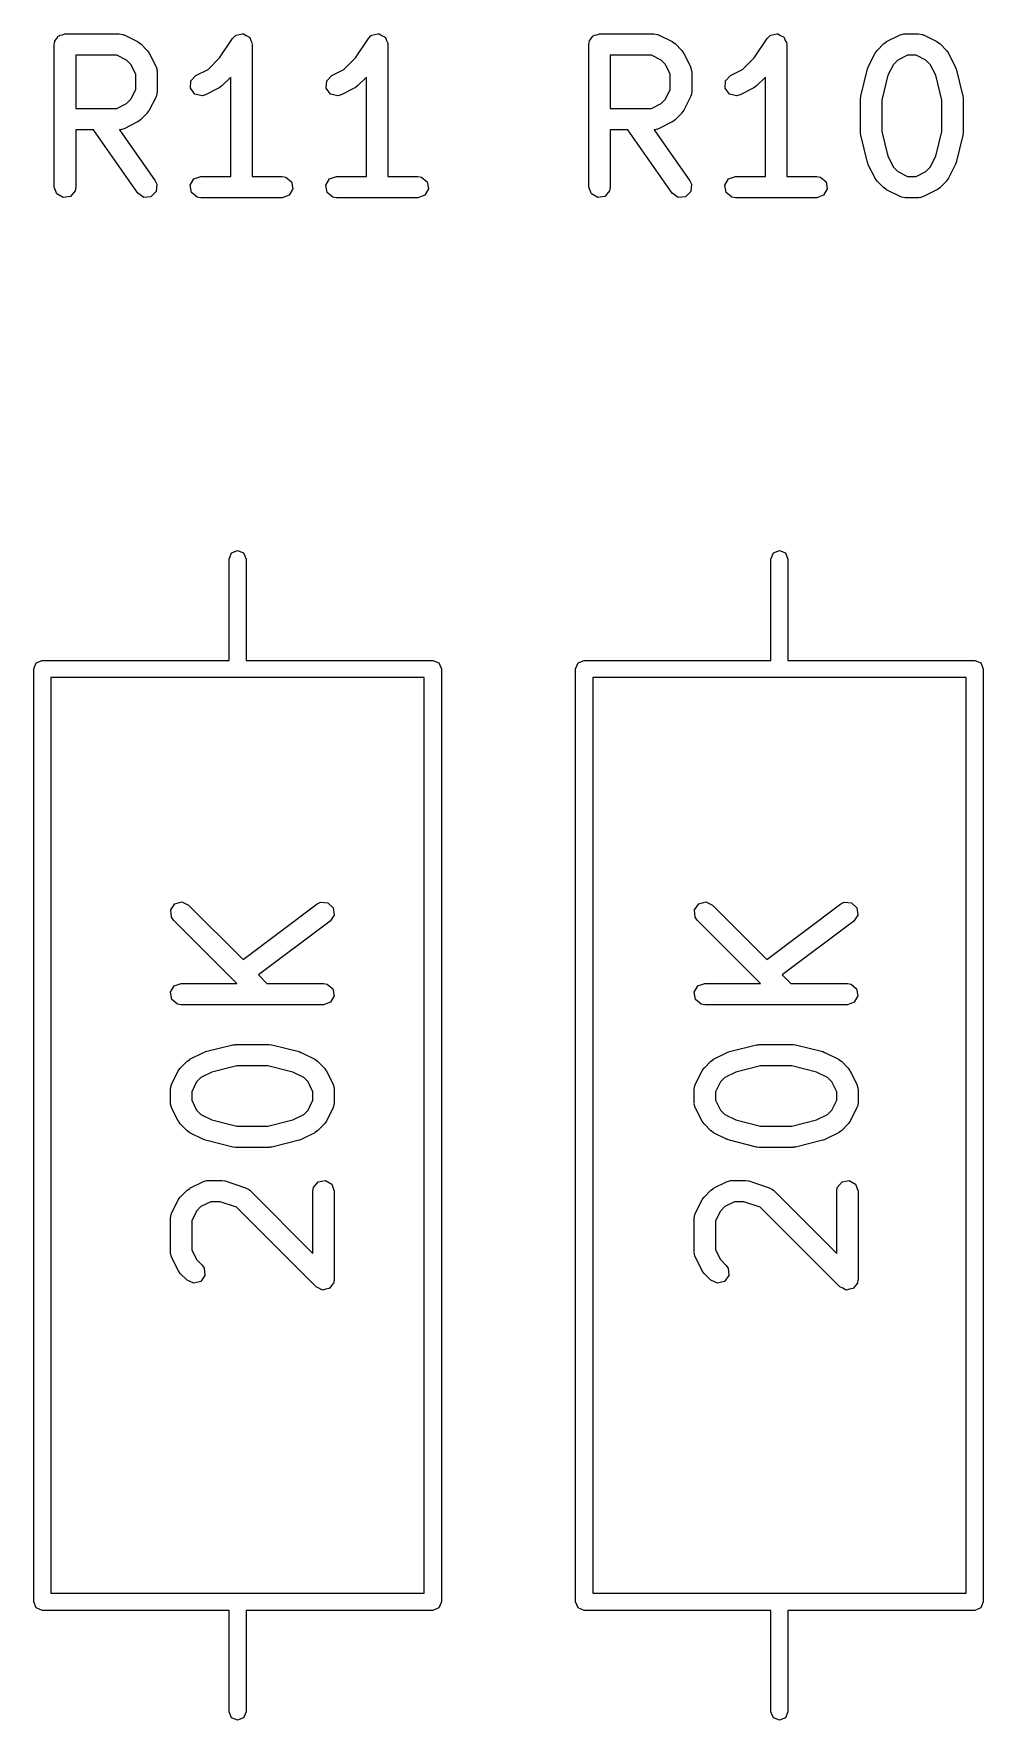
# Model space of a CAD drawing. Extents: x 0.3 to 11.5, y -8.2 to 3.2.
# Drawn here: x 8.6875 to 8.9498, y -2.2878 to -1.8223 of the extents above; entities that cross this region are included whole.
import ezdxf

# ---------------------------------------------------------------- set-up
doc = ezdxf.new("R2010")
doc.units = 0
doc.header["$MEASUREMENT"] = 0
doc.layers.add('BLACK', color=7, linetype='CONTINUOUS')

msp = doc.modelspace()

# ---------------------------------------------------------------- linework, layer by layer
at = {"layer": 'BLACK', "linetype": 'CONTINUOUS'}
for p, q in [((8.6933, -1.82466), (8.69337, -1.82428)), ((8.69337, -1.82428), (8.69386, -1.82369)), ((8.69386, -1.82369), (8.69424, -1.82303)), ((8.69424, -1.82303), (8.69449, -1.82294)), ((8.69449, -1.82294), (8.69467, -1.82273)), ((8.69467, -1.82273), (8.69542, -1.8226)), ((8.69542, -1.8226), (8.69614, -1.82234)), ((8.69614, -1.82234), (8.71114, -1.82234)), ((8.71114, -1.82234), (8.71215, -1.82252)), ((8.71215, -1.82252), (8.71229, -1.82263)), ((8.71229, -1.82263), (8.71246, -1.82265)), ((8.71246, -1.82265), (8.71621, -1.82452)), ((8.71621, -1.82452), (8.71692, -1.82505)), ((8.73884, -1.82903), (8.74243, -1.82365)), ((8.74243, -1.82365), (8.74314, -1.82291)), ((8.74314, -1.82291), (8.7433, -1.82286)), ((8.7433, -1.82286), (8.74341, -1.82273)), ((8.74341, -1.82273), (8.74425, -1.82258)), ((8.74425, -1.82258), (8.74508, -1.82234)), ((8.74508, -1.82234), (8.74523, -1.82241)), ((8.74523, -1.82241), (8.7454, -1.82238)), ((8.7454, -1.82238), (8.74614, -1.82281)), ((8.74614, -1.82281), (8.74693, -1.82316)), ((8.74693, -1.82316), (8.747, -1.82331)), ((8.747, -1.82331), (8.74715, -1.82339)), ((8.74715, -1.82339), (8.74744, -1.8242)), ((8.74744, -1.8242), (8.74782, -1.82497)), ((8.77634, -1.82903), (8.77992, -1.82365)), ((8.77992, -1.82365), (8.78063, -1.82291)), ((8.78063, -1.82291), (8.7808, -1.82286)), ((8.7808, -1.82286), (8.78091, -1.82273)), ((8.78091, -1.82273), (8.78175, -1.82258)), ((8.78175, -1.82258), (8.78257, -1.82234)), ((8.78257, -1.82234), (8.78273, -1.82241)), ((8.78273, -1.82241), (8.78289, -1.82238)), ((8.78289, -1.82238), (8.78364, -1.82281)), ((8.78364, -1.82281), (8.78442, -1.82316)), ((8.78442, -1.82316), (8.7845, -1.82331)), ((8.7845, -1.82331), (8.78464, -1.82339)), ((8.78464, -1.82339), (8.78494, -1.8242)), ((8.78494, -1.8242), (8.78532, -1.82497)), ((8.84094, -1.82466), (8.84101, -1.82428)), ((8.84101, -1.82428), (8.8415, -1.82369)), ((8.8415, -1.82369), (8.84188, -1.82303)), ((8.84188, -1.82303), (8.84213, -1.82294)), ((8.84213, -1.82294), (8.8423, -1.82273)), ((8.8423, -1.82273), (8.84306, -1.8226)), ((8.84306, -1.8226), (8.84378, -1.82234)), ((8.84378, -1.82234), (8.85878, -1.82234)), ((8.85878, -1.82234), (8.85979, -1.82252)), ((8.85979, -1.82252), (8.85992, -1.82263)), ((8.85992, -1.82263), (8.8601, -1.82265)), ((8.8601, -1.82265), (8.86385, -1.82452)), ((8.86385, -1.82452), (8.86456, -1.82505)), ((8.88648, -1.82903), (8.89007, -1.82365)), ((8.89007, -1.82365), (8.89078, -1.82291)), ((8.89078, -1.82291), (8.89094, -1.82286)), ((8.89094, -1.82286), (8.89105, -1.82273)), ((8.89105, -1.82273), (8.89189, -1.82258)), ((8.89189, -1.82258), (8.89271, -1.82234)), ((8.89271, -1.82234), (8.89287, -1.82241)), ((8.89287, -1.82241), (8.89304, -1.82238)), ((8.89304, -1.82238), (8.89378, -1.82281)), ((8.89378, -1.82281), (8.89456, -1.82316)), ((8.89456, -1.82316), (8.89464, -1.82331)), ((8.89464, -1.82331), (8.89479, -1.82339)), ((8.89479, -1.82339), (8.89508, -1.8242)), ((8.89508, -1.8242), (8.89546, -1.82497)), ((8.92231, -1.82508), (8.92303, -1.82457)), ((8.92303, -1.82457), (8.92307, -1.82452)), ((8.92307, -1.82452), (8.92682, -1.82265)), ((8.92682, -1.82265), (8.92781, -1.82236)), ((8.92781, -1.82236), (8.92798, -1.8224)), ((8.92798, -1.8224), (8.92814, -1.82234)), ((8.92814, -1.82234), (8.93189, -1.82234)), ((8.93189, -1.82234), (8.9329, -1.82252)), ((8.9329, -1.82252), (8.93304, -1.82263)), ((8.93304, -1.82263), (8.93321, -1.82265)), ((8.93321, -1.82265), (8.93696, -1.82452)), ((8.93696, -1.82452), (8.93767, -1.82505)), ((8.69319, -1.82529), (8.69326, -1.82491)), ((8.69319, -1.86466), (8.69319, -1.82529)), ((8.69323, -1.82478), (8.6933, -1.82466)), ((8.69326, -1.82491), (8.69323, -1.82478)), ((8.6991, -1.82824), (8.6991, -1.84296)), ((8.71044, -1.82824), (8.6991, -1.82824)), ((8.71314, -1.82959), (8.71044, -1.82824)), ((8.71692, -1.82505), (8.71698, -1.82508)), ((8.71698, -1.82508), (8.71885, -1.82695)), ((8.71885, -1.82695), (8.71936, -1.82768)), ((8.71936, -1.82768), (8.71941, -1.82772)), ((8.71941, -1.82772), (8.72128, -1.83147)), ((8.73564, -1.83224), (8.73884, -1.82903)), ((8.74782, -1.82497), (8.74778, -1.82513)), ((8.74778, -1.82513), (8.74784, -1.82529)), ((8.74784, -1.82529), (8.74784, -1.86171)), ((8.77313, -1.83224), (8.77634, -1.82903)), ((8.78532, -1.82497), (8.78528, -1.82513)), ((8.78528, -1.82513), (8.78533, -1.82529)), ((8.78533, -1.82529), (8.78533, -1.86171)), ((8.84083, -1.82529), (8.84089, -1.82491)), ((8.84083, -1.86466), (8.84083, -1.82529)), ((8.84087, -1.82478), (8.84094, -1.82466)), ((8.84089, -1.82491), (8.84087, -1.82478)), ((8.84673, -1.82824), (8.84673, -1.84296)), ((8.85808, -1.82824), (8.84673, -1.82824)), ((8.86078, -1.82959), (8.85808, -1.82824)), ((8.86456, -1.82505), (8.86462, -1.82508)), ((8.86462, -1.82508), (8.86649, -1.82695)), ((8.86649, -1.82695), (8.867, -1.82768)), ((8.867, -1.82768), (8.86704, -1.82772)), ((8.86704, -1.82772), (8.86892, -1.83147)), ((8.88328, -1.83224), (8.88648, -1.82903)), ((8.89546, -1.82497), (8.89542, -1.82513)), ((8.89542, -1.82513), (8.89548, -1.82529)), ((8.89548, -1.82529), (8.89548, -1.86171)), ((8.918, -1.83147), (8.91988, -1.82772)), ((8.91988, -1.82772), (8.92041, -1.82701)), ((8.92041, -1.82701), (8.92043, -1.82695)), ((8.92043, -1.82695), (8.92231, -1.82508)), ((8.92884, -1.82824), (8.92614, -1.82959)), ((8.9312, -1.82824), (8.92884, -1.82824)), ((8.93389, -1.82959), (8.9312, -1.82824)), ((8.93767, -1.82505), (8.93773, -1.82508)), ((8.93773, -1.82508), (8.93961, -1.82695)), ((8.93961, -1.82695), (8.94011, -1.82768)), ((8.94011, -1.82768), (8.94016, -1.82772)), ((8.94016, -1.82772), (8.94203, -1.83147)), ((8.71434, -1.83079), (8.71314, -1.82959)), ((8.71569, -1.83349), (8.71434, -1.83079)), ((8.71569, -1.83772), (8.71569, -1.83349)), ((8.72128, -1.83147), (8.72157, -1.83245)), ((8.72157, -1.83245), (8.72153, -1.83262)), ((8.72153, -1.83262), (8.72159, -1.83279)), ((8.72159, -1.83279), (8.72159, -1.83841)), ((8.73093, -1.83536), (8.73232, -1.8339)), ((8.73232, -1.8339), (8.73564, -1.83224)), ((8.76842, -1.83536), (8.76981, -1.8339)), ((8.76981, -1.8339), (8.77313, -1.83224)), ((8.86198, -1.83079), (8.86078, -1.82959)), ((8.86332, -1.83349), (8.86198, -1.83079)), ((8.86332, -1.83772), (8.86332, -1.83349)), ((8.86892, -1.83147), (8.86921, -1.83245)), ((8.86921, -1.83245), (8.86917, -1.83262)), ((8.86917, -1.83262), (8.86923, -1.83279)), ((8.86923, -1.83279), (8.86923, -1.83841)), ((8.87857, -1.83536), (8.87995, -1.8339)), ((8.87995, -1.8339), (8.88328, -1.83224)), ((8.91591, -1.83957), (8.91778, -1.83207)), ((8.91778, -1.83207), (8.91799, -1.83161)), ((8.91799, -1.83161), (8.918, -1.83147)), ((8.92343, -1.83382), (8.92172, -1.84065)), ((8.92495, -1.83079), (8.92343, -1.83382)), ((8.92614, -1.82959), (8.92495, -1.83079)), ((8.93509, -1.83079), (8.93389, -1.82959)), ((8.93661, -1.83382), (8.93509, -1.83079)), ((8.93832, -1.84065), (8.93661, -1.83382)), ((8.94203, -1.83147), (8.94218, -1.83196)), ((8.94218, -1.83196), (8.94226, -1.83207)), ((8.94226, -1.83207), (8.94413, -1.83957)), ((8.71434, -1.84041), (8.71569, -1.83772)), ((8.72159, -1.83841), (8.72141, -1.83942)), ((8.73081, -1.83738), (8.73093, -1.83536)), ((8.73201, -1.839), (8.73081, -1.83738)), ((8.73871, -1.83731), (8.73496, -1.83918)), ((8.73875, -1.83726), (8.73871, -1.83731)), ((8.73948, -1.83675), (8.73875, -1.83726)), ((8.74193, -1.83429), (8.73948, -1.83675)), ((8.74193, -1.86171), (8.74193, -1.83429)), ((8.7683, -1.83738), (8.76842, -1.83536)), ((8.76951, -1.839), (8.7683, -1.83738)), ((8.7762, -1.83731), (8.77245, -1.83918)), ((8.77625, -1.83726), (8.7762, -1.83731)), ((8.77697, -1.83675), (8.77625, -1.83726)), ((8.77943, -1.83429), (8.77697, -1.83675)), ((8.77943, -1.86171), (8.77943, -1.83429)), ((8.86198, -1.84041), (8.86332, -1.83772)), ((8.86923, -1.83841), (8.86905, -1.83942)), ((8.87845, -1.83738), (8.87857, -1.83536)), ((8.87965, -1.839), (8.87845, -1.83738)), ((8.88635, -1.83731), (8.8826, -1.83918)), ((8.88639, -1.83726), (8.88635, -1.83731)), ((8.88711, -1.83675), (8.88639, -1.83726)), ((8.88957, -1.83429), (8.88711, -1.83675)), ((8.88957, -1.86171), (8.88957, -1.83429)), ((8.6991, -1.84296), (8.71044, -1.84296)), ((8.71044, -1.84296), (8.71314, -1.84161)), ((8.71314, -1.84161), (8.71434, -1.84041)), ((8.72128, -1.83973), (8.71941, -1.84348)), ((8.7213, -1.83956), (8.72128, -1.83973)), ((8.72141, -1.83942), (8.7213, -1.83956)), ((8.73398, -1.83947), (8.73201, -1.839)), ((8.73496, -1.83918), (8.73398, -1.83947)), ((8.77147, -1.83947), (8.76951, -1.839)), ((8.77245, -1.83918), (8.77147, -1.83947)), ((8.84673, -1.84296), (8.85808, -1.84296)), ((8.85808, -1.84296), (8.86078, -1.84161)), ((8.86078, -1.84161), (8.86198, -1.84041)), ((8.86892, -1.83973), (8.86704, -1.84348)), ((8.86894, -1.83956), (8.86892, -1.83973)), ((8.86905, -1.83942), (8.86894, -1.83956)), ((8.88161, -1.83947), (8.87965, -1.839)), ((8.8826, -1.83918), (8.88161, -1.83947)), ((8.91582, -1.84029), (8.91592, -1.83971)), ((8.91582, -1.84966), (8.91582, -1.84029)), ((8.91592, -1.83971), (8.91591, -1.83957)), ((8.92172, -1.84065), (8.92172, -1.8493)), ((8.93832, -1.8493), (8.93832, -1.84065)), ((8.94413, -1.83957), (8.94417, -1.84016)), ((8.94417, -1.84016), (8.94422, -1.84029)), ((8.94422, -1.84029), (8.94422, -1.84966)), ((8.71621, -1.84668), (8.71246, -1.84855)), ((8.71625, -1.84663), (8.71621, -1.84668)), ((8.71698, -1.84613), (8.71625, -1.84663)), ((8.71885, -1.84425), (8.71698, -1.84613)), ((8.71888, -1.84419), (8.71885, -1.84425)), ((8.71941, -1.84348), (8.71888, -1.84419)), ((8.86385, -1.84668), (8.8601, -1.84855)), ((8.86389, -1.84663), (8.86385, -1.84668)), ((8.86462, -1.84613), (8.86389, -1.84663)), ((8.86649, -1.84425), (8.86462, -1.84613)), ((8.86652, -1.84419), (8.86649, -1.84425)), ((8.86704, -1.84348), (8.86652, -1.84419)), ((8.70398, -1.84887), (8.6991, -1.84887)), ((8.6991, -1.84887), (8.6991, -1.86466)), ((8.71622, -1.86635), (8.70398, -1.84887)), ((8.71131, -1.84881), (8.71118, -1.84885)), ((8.71118, -1.84885), (8.72106, -1.86297)), ((8.71148, -1.84885), (8.71131, -1.84881)), ((8.71246, -1.84855), (8.71148, -1.84885)), ((8.85162, -1.84887), (8.84673, -1.84887)), ((8.84673, -1.84887), (8.84673, -1.86466)), ((8.86386, -1.86635), (8.85162, -1.84887)), ((8.85894, -1.84881), (8.85882, -1.84885)), ((8.85882, -1.84885), (8.8687, -1.86297)), ((8.85912, -1.84885), (8.85894, -1.84881)), ((8.8601, -1.84855), (8.85912, -1.84885)), ((8.91586, -1.84979), (8.91582, -1.84966)), ((8.91591, -1.85038), (8.91586, -1.84979)), ((8.91778, -1.85788), (8.91591, -1.85038)), ((8.92172, -1.8493), (8.92343, -1.85613)), ((8.93661, -1.85613), (8.93832, -1.8493)), ((8.94413, -1.85038), (8.94226, -1.85788)), ((8.94422, -1.84966), (8.94412, -1.85024)), ((8.94412, -1.85024), (8.94413, -1.85038)), ((8.92343, -1.85613), (8.92495, -1.85916)), ((8.93509, -1.85916), (8.93661, -1.85613)), ((8.73174, -1.8624), (8.73364, -1.86171)), ((8.73364, -1.86171), (8.74193, -1.86171)), ((8.74784, -1.86171), (8.75613, -1.86171)), ((8.75613, -1.86171), (8.75714, -1.86189)), ((8.76923, -1.8624), (8.77113, -1.86171)), ((8.77113, -1.86171), (8.77943, -1.86171)), ((8.78533, -1.86171), (8.79363, -1.86171)), ((8.79363, -1.86171), (8.79464, -1.86189)), ((8.87938, -1.8624), (8.88128, -1.86171)), ((8.88128, -1.86171), (8.88957, -1.86171)), ((8.89548, -1.86171), (8.90377, -1.86171)), ((8.90377, -1.86171), (8.90478, -1.86189)), ((8.91786, -1.85799), (8.91778, -1.85788)), ((8.918, -1.85848), (8.91786, -1.85799)), ((8.91988, -1.86223), (8.918, -1.85848)), ((8.92495, -1.85916), (8.92614, -1.86036)), ((8.92614, -1.86036), (8.92884, -1.86171)), ((8.92884, -1.86171), (8.9312, -1.86171)), ((8.9312, -1.86171), (8.93389, -1.86036)), ((8.93389, -1.86036), (8.93509, -1.85916)), ((8.94203, -1.85848), (8.94016, -1.86223)), ((8.94205, -1.85834), (8.94203, -1.85848)), ((8.94226, -1.85788), (8.94205, -1.85834)), ((8.69388, -1.86656), (8.69319, -1.86466)), ((8.69892, -1.86567), (8.69762, -1.86722)), ((8.6991, -1.86466), (8.69892, -1.86567)), ((8.71787, -1.86751), (8.71622, -1.86635)), ((8.72132, -1.86591), (8.71989, -1.86734)), ((8.72106, -1.86297), (8.72149, -1.8639)), ((8.72149, -1.8639), (8.72132, -1.86591)), ((8.73073, -1.86415), (8.73174, -1.8624)), ((8.73108, -1.86614), (8.73073, -1.86415)), ((8.73263, -1.86744), (8.73108, -1.86614)), ((8.75714, -1.86189), (8.75869, -1.86318)), ((8.75904, -1.86517), (8.75803, -1.86692)), ((8.75869, -1.86318), (8.75904, -1.86517)), ((8.76822, -1.86415), (8.76923, -1.8624)), ((8.76858, -1.86614), (8.76822, -1.86415)), ((8.77012, -1.86744), (8.76858, -1.86614)), ((8.79464, -1.86189), (8.79619, -1.86318)), ((8.79654, -1.86517), (8.79553, -1.86692)), ((8.79619, -1.86318), (8.79654, -1.86517)), ((8.84152, -1.86656), (8.84083, -1.86466)), ((8.84655, -1.86567), (8.84526, -1.86722)), ((8.84673, -1.86466), (8.84655, -1.86567)), ((8.86551, -1.86751), (8.86386, -1.86635)), ((8.86895, -1.86591), (8.86752, -1.86734)), ((8.8687, -1.86297), (8.86913, -1.8639)), ((8.86913, -1.8639), (8.86895, -1.86591)), ((8.87837, -1.86415), (8.87938, -1.8624)), ((8.87872, -1.86614), (8.87837, -1.86415)), ((8.88027, -1.86744), (8.87872, -1.86614)), ((8.90478, -1.86189), (8.90633, -1.86318)), ((8.90668, -1.86517), (8.90567, -1.86692)), ((8.90633, -1.86318), (8.90668, -1.86517)), ((8.91993, -1.86228), (8.91988, -1.86223)), ((8.92043, -1.863), (8.91993, -1.86228)), ((8.92231, -1.86487), (8.92043, -1.863)), ((8.92237, -1.8649), (8.92231, -1.86487)), ((8.92307, -1.86543), (8.92237, -1.8649)), ((8.92682, -1.8673), (8.92307, -1.86543)), ((8.93696, -1.86543), (8.93321, -1.8673)), ((8.93701, -1.86538), (8.93696, -1.86543)), ((8.93773, -1.86487), (8.93701, -1.86538)), ((8.93961, -1.863), (8.93773, -1.86487)), ((8.93963, -1.86294), (8.93961, -1.863)), ((8.94016, -1.86223), (8.93963, -1.86294)), ((8.69563, -1.86757), (8.69388, -1.86656)), ((8.69762, -1.86722), (8.69563, -1.86757)), ((8.71989, -1.86734), (8.71787, -1.86751)), ((8.73364, -1.86761), (8.73263, -1.86744)), ((8.75613, -1.86761), (8.73364, -1.86761)), ((8.75803, -1.86692), (8.75613, -1.86761)), ((8.77113, -1.86761), (8.77012, -1.86744)), ((8.79363, -1.86761), (8.77113, -1.86761)), ((8.79553, -1.86692), (8.79363, -1.86761)), ((8.84327, -1.86757), (8.84152, -1.86656)), ((8.84526, -1.86722), (8.84327, -1.86757)), ((8.86752, -1.86734), (8.86551, -1.86751)), ((8.88128, -1.86761), (8.88027, -1.86744)), ((8.90377, -1.86761), (8.88128, -1.86761)), ((8.90567, -1.86692), (8.90377, -1.86761)), ((8.927, -1.86732), (8.92682, -1.8673)), ((8.92713, -1.86744), (8.927, -1.86732)), ((8.92814, -1.86761), (8.92713, -1.86744)), ((8.93189, -1.86761), (8.92814, -1.86761)), ((8.93206, -1.86755), (8.93189, -1.86761)), ((8.93223, -1.86759), (8.93206, -1.86755)), ((8.93321, -1.8673), (8.93223, -1.86759)), ((8.74144, -1.96732), (8.74213, -1.96565)), ((8.74144, -1.99528), (8.74144, -1.96732)), ((8.74213, -1.96565), (8.7438, -1.96496)), ((8.7438, -1.96496), (8.74547, -1.96565)), ((8.74547, -1.96565), (8.74617, -1.96732)), ((8.74617, -1.96732), (8.74617, -1.99528)), ((8.89109, -1.96732), (8.89179, -1.96565)), ((8.89109, -1.99528), (8.89109, -1.96732)), ((8.89179, -1.96565), (8.89346, -1.96496)), ((8.89346, -1.96496), (8.89513, -1.96565)), ((8.89513, -1.96565), (8.89582, -1.96732)), ((8.89582, -1.96732), (8.89582, -1.99528)), ((8.6875, -1.99764), (8.6882, -1.99597)), ((8.6882, -1.99597), (8.68987, -1.99528)), ((8.68987, -1.99528), (8.74144, -1.99528)), ((8.74617, -1.99528), (8.79774, -1.99528)), ((8.79774, -1.99528), (8.79941, -1.99597)), ((8.79941, -1.99597), (8.8001, -1.99764)), ((8.83716, -1.99764), (8.83785, -1.99597)), ((8.83785, -1.99597), (8.83952, -1.99528)), ((8.83952, -1.99528), (8.89109, -1.99528)), ((8.89582, -1.99528), (8.94739, -1.99528)), ((8.94739, -1.99528), (8.94906, -1.99597)), ((8.94906, -1.99597), (8.94976, -1.99764)), ((8.6875, -2.25512), (8.6875, -1.99764)), ((8.79538, -2), (8.69223, -2)), ((8.69223, -2), (8.69223, -2.25276)), ((8.79538, -2.25276), (8.79538, -2)), ((8.8001, -1.99764), (8.8001, -2.25512)), ((8.83716, -2.25512), (8.83716, -1.99764)), ((8.94503, -2), (8.84188, -2)), ((8.84188, -2), (8.84188, -2.25276)), ((8.94503, -2.25276), (8.94503, -2)), ((8.94976, -1.99764), (8.94976, -2.25512)), ((8.7265, -2.06247), (8.72845, -2.06194)), ((8.72845, -2.06194), (8.73028, -2.0628)), ((8.87116, -2.06247), (8.87311, -2.06194)), ((8.87311, -2.06194), (8.87494, -2.0628)), ((8.72534, -2.06412), (8.7265, -2.06247)), ((8.72552, -2.06613), (8.72534, -2.06412)), ((8.72611, -2.06697), (8.72552, -2.06613)), ((8.73028, -2.0628), (8.74535, -2.07786)), ((8.74535, -2.07786), (8.76579, -2.06252)), ((8.76579, -2.06252), (8.76671, -2.06206)), ((8.76671, -2.06206), (8.76873, -2.06217)), ((8.76873, -2.06217), (8.7702, -2.06355)), ((8.77044, -2.06556), (8.76934, -2.06725)), ((8.7702, -2.06355), (8.77044, -2.06556)), ((8.87, -2.06412), (8.87116, -2.06247)), ((8.87017, -2.06613), (8.87, -2.06412)), ((8.87076, -2.06697), (8.87017, -2.06613)), ((8.87494, -2.0628), (8.89, -2.07786)), ((8.89, -2.07786), (8.91045, -2.06252)), ((8.91045, -2.06252), (8.91136, -2.06206)), ((8.91136, -2.06206), (8.91338, -2.06217)), ((8.91338, -2.06217), (8.91485, -2.06355)), ((8.9151, -2.06556), (8.91399, -2.06725)), ((8.91485, -2.06355), (8.9151, -2.06556)), ((8.74356, -2.08443), (8.72611, -2.06697)), ((8.76934, -2.06725), (8.74956, -2.08208)), ((8.88822, -2.08443), (8.87076, -2.06697)), ((8.91399, -2.06725), (8.89422, -2.08208)), ((8.72529, -2.08687), (8.7263, -2.08512)), ((8.7263, -2.08512), (8.7282, -2.08443)), ((8.7282, -2.08443), (8.74356, -2.08443)), ((8.74956, -2.08208), (8.75192, -2.08443)), ((8.75192, -2.08443), (8.76757, -2.08443)), ((8.76757, -2.08443), (8.76858, -2.08461)), ((8.76858, -2.08461), (8.77012, -2.08591)), ((8.86994, -2.08687), (8.87095, -2.08512)), ((8.87095, -2.08512), (8.87285, -2.08443)), ((8.87285, -2.08443), (8.88822, -2.08443)), ((8.89422, -2.08208), (8.89657, -2.08443)), ((8.89657, -2.08443), (8.91222, -2.08443)), ((8.91222, -2.08443), (8.91323, -2.08461)), ((8.91323, -2.08461), (8.91478, -2.08591)), ((8.72564, -2.08886), (8.72529, -2.08687)), ((8.72719, -2.09016), (8.72564, -2.08886)), ((8.76946, -2.08964), (8.76757, -2.09034)), ((8.77047, -2.0879), (8.76946, -2.08964)), ((8.77012, -2.08591), (8.77047, -2.0879)), ((8.87029, -2.08886), (8.86994, -2.08687)), ((8.87184, -2.09016), (8.87029, -2.08886)), ((8.91412, -2.08964), (8.91222, -2.09034)), ((8.91513, -2.0879), (8.91412, -2.08964)), ((8.91478, -2.08591), (8.91513, -2.0879)), ((8.7282, -2.09034), (8.72719, -2.09016)), ((8.76757, -2.09034), (8.7282, -2.09034)), ((8.87285, -2.09034), (8.87184, -2.09016)), ((8.91222, -2.09034), (8.87285, -2.09034)), ((8.73063, -2.10536), (8.73437, -2.10349)), ((8.73437, -2.10349), (8.73486, -2.10334)), ((8.73486, -2.10334), (8.73498, -2.10327)), ((8.73498, -2.10327), (8.74248, -2.10139)), ((8.74248, -2.10139), (8.74307, -2.10135)), ((8.74307, -2.10135), (8.74319, -2.1013)), ((8.74319, -2.1013), (8.75257, -2.1013)), ((8.75257, -2.1013), (8.75315, -2.10141)), ((8.75315, -2.10141), (8.75328, -2.10139)), ((8.75328, -2.10139), (8.76078, -2.10327)), ((8.76078, -2.10327), (8.76125, -2.10347)), ((8.76125, -2.10347), (8.76139, -2.10349)), ((8.76139, -2.10349), (8.76514, -2.10536)), ((8.87528, -2.10536), (8.87903, -2.10349)), ((8.87903, -2.10349), (8.87952, -2.10334)), ((8.87952, -2.10334), (8.87963, -2.10327)), ((8.87963, -2.10327), (8.88713, -2.10139)), ((8.88713, -2.10139), (8.88772, -2.10135)), ((8.88772, -2.10135), (8.88785, -2.1013)), ((8.88785, -2.1013), (8.89722, -2.1013)), ((8.89722, -2.1013), (8.8978, -2.10141)), ((8.8978, -2.10141), (8.89794, -2.10139)), ((8.89794, -2.10139), (8.90544, -2.10327)), ((8.90544, -2.10327), (8.9059, -2.10347)), ((8.9059, -2.10347), (8.90604, -2.10349)), ((8.90604, -2.10349), (8.90979, -2.10536)), ((8.72743, -2.10856), (8.72796, -2.10785)), ((8.72796, -2.10785), (8.72798, -2.10779)), ((8.72798, -2.10779), (8.72986, -2.10592)), ((8.72986, -2.10592), (8.73058, -2.10541)), ((8.73058, -2.10541), (8.73063, -2.10536)), ((8.74356, -2.10721), (8.73673, -2.10892)), ((8.7522, -2.10721), (8.74356, -2.10721)), ((8.75904, -2.10892), (8.7522, -2.10721)), ((8.76514, -2.10536), (8.76585, -2.10589)), ((8.76585, -2.10589), (8.7659, -2.10592)), ((8.7659, -2.10592), (8.76778, -2.10779)), ((8.76778, -2.10779), (8.76829, -2.10852)), ((8.76829, -2.10852), (8.76833, -2.10856)), ((8.87208, -2.10856), (8.87261, -2.10785)), ((8.87261, -2.10785), (8.87264, -2.10779)), ((8.87264, -2.10779), (8.87451, -2.10592)), ((8.87451, -2.10592), (8.87523, -2.10541)), ((8.87523, -2.10541), (8.87528, -2.10536)), ((8.88821, -2.10721), (8.88138, -2.10892)), ((8.89686, -2.10721), (8.88821, -2.10721)), ((8.90369, -2.10892), (8.89686, -2.10721)), ((8.90979, -2.10536), (8.9105, -2.10589)), ((8.9105, -2.10589), (8.91056, -2.10592)), ((8.91056, -2.10592), (8.91243, -2.10779)), ((8.91243, -2.10779), (8.91294, -2.10852)), ((8.91294, -2.10852), (8.91299, -2.10856)), ((8.72524, -2.11363), (8.72542, -2.11262)), ((8.72542, -2.11262), (8.72553, -2.11248)), ((8.72553, -2.11248), (8.72556, -2.11231)), ((8.72556, -2.11231), (8.72743, -2.10856)), ((8.7325, -2.11163), (8.73115, -2.11433)), ((8.73369, -2.11043), (8.7325, -2.11163)), ((8.73673, -2.10892), (8.73369, -2.11043)), ((8.76207, -2.11043), (8.75904, -2.10892)), ((8.76326, -2.11163), (8.76207, -2.11043)), ((8.76461, -2.11433), (8.76326, -2.11163)), ((8.76833, -2.10856), (8.77021, -2.11231)), ((8.77021, -2.11231), (8.7705, -2.11329)), ((8.8699, -2.11363), (8.87007, -2.11262)), ((8.87007, -2.11262), (8.87019, -2.11248)), ((8.87019, -2.11248), (8.87021, -2.11231)), ((8.87021, -2.11231), (8.87208, -2.10856)), ((8.87715, -2.11163), (8.8758, -2.11433)), ((8.87835, -2.11043), (8.87715, -2.11163)), ((8.88138, -2.10892), (8.87835, -2.11043)), ((8.90672, -2.11043), (8.90369, -2.10892)), ((8.90792, -2.11163), (8.90672, -2.11043)), ((8.90927, -2.11433), (8.90792, -2.11163)), ((8.91299, -2.10856), (8.91486, -2.11231)), ((8.91486, -2.11231), (8.91515, -2.11329)), ((8.72524, -2.11738), (8.72524, -2.11363)), ((8.7253, -2.11754), (8.72524, -2.11738)), ((8.72526, -2.11772), (8.7253, -2.11754)), ((8.72556, -2.1187), (8.72526, -2.11772)), ((8.73115, -2.11433), (8.73115, -2.11668)), ((8.73115, -2.11668), (8.7325, -2.11938)), ((8.76326, -2.11938), (8.76461, -2.11668)), ((8.76461, -2.11668), (8.76461, -2.11433)), ((8.77052, -2.11738), (8.77034, -2.11839)), ((8.7705, -2.11329), (8.77046, -2.11346)), ((8.77046, -2.11346), (8.77052, -2.11363)), ((8.77052, -2.11363), (8.77052, -2.11738)), ((8.8699, -2.11738), (8.8699, -2.11363)), ((8.86996, -2.11754), (8.8699, -2.11738)), ((8.86992, -2.11772), (8.86996, -2.11754)), ((8.87021, -2.1187), (8.86992, -2.11772)), ((8.8758, -2.11433), (8.8758, -2.11668)), ((8.8758, -2.11668), (8.87715, -2.11938)), ((8.90792, -2.11938), (8.90927, -2.11668)), ((8.90927, -2.11668), (8.90927, -2.11433)), ((8.91517, -2.11738), (8.91499, -2.11839)), ((8.91515, -2.11329), (8.91511, -2.11346)), ((8.91511, -2.11346), (8.91517, -2.11363)), ((8.91517, -2.11363), (8.91517, -2.11738)), ((8.72743, -2.12245), (8.72556, -2.1187)), ((8.72748, -2.12249), (8.72743, -2.12245)), ((8.72798, -2.12322), (8.72748, -2.12249)), ((8.7325, -2.11938), (8.73369, -2.12058)), ((8.73369, -2.12058), (8.73673, -2.12209)), ((8.73673, -2.12209), (8.74356, -2.1238)), ((8.7522, -2.1238), (8.75904, -2.12209)), ((8.75904, -2.12209), (8.76207, -2.12058)), ((8.76207, -2.12058), (8.76326, -2.11938)), ((8.76833, -2.12245), (8.76781, -2.12316)), ((8.77021, -2.1187), (8.76833, -2.12245)), ((8.77023, -2.11852), (8.77021, -2.1187)), ((8.77034, -2.11839), (8.77023, -2.11852)), ((8.87208, -2.12245), (8.87021, -2.1187)), ((8.87213, -2.12249), (8.87208, -2.12245)), ((8.87264, -2.12322), (8.87213, -2.12249)), ((8.87715, -2.11938), (8.87835, -2.12058)), ((8.87835, -2.12058), (8.88138, -2.12209)), ((8.88138, -2.12209), (8.88821, -2.1238)), ((8.89686, -2.1238), (8.90369, -2.12209)), ((8.90369, -2.12209), (8.90672, -2.12058)), ((8.90672, -2.12058), (8.90792, -2.11938)), ((8.91299, -2.12245), (8.91246, -2.12316)), ((8.91486, -2.1187), (8.91299, -2.12245)), ((8.91488, -2.11852), (8.91486, -2.1187)), ((8.91499, -2.11839), (8.91488, -2.11852)), ((8.72986, -2.12509), (8.72798, -2.12322)), ((8.72992, -2.12512), (8.72986, -2.12509)), ((8.73063, -2.12564), (8.72992, -2.12512)), ((8.73437, -2.12752), (8.73063, -2.12564)), ((8.74356, -2.1238), (8.7522, -2.1238)), ((8.76514, -2.12564), (8.76139, -2.12752)), ((8.76518, -2.1256), (8.76514, -2.12564)), ((8.7659, -2.12509), (8.76518, -2.1256)), ((8.76778, -2.12322), (8.7659, -2.12509)), ((8.76781, -2.12316), (8.76778, -2.12322)), ((8.87451, -2.12509), (8.87264, -2.12322)), ((8.87457, -2.12512), (8.87451, -2.12509)), ((8.87528, -2.12564), (8.87457, -2.12512)), ((8.87903, -2.12752), (8.87528, -2.12564)), ((8.88821, -2.1238), (8.89686, -2.1238)), ((8.90979, -2.12564), (8.90604, -2.12752)), ((8.90983, -2.1256), (8.90979, -2.12564)), ((8.91056, -2.12509), (8.90983, -2.1256)), ((8.91243, -2.12322), (8.91056, -2.12509)), ((8.91246, -2.12316), (8.91243, -2.12322)), ((8.73451, -2.12754), (8.73437, -2.12752)), ((8.73498, -2.12774), (8.73451, -2.12754)), ((8.74248, -2.12962), (8.73498, -2.12774)), ((8.74261, -2.1296), (8.74248, -2.12962)), ((8.74319, -2.12971), (8.74261, -2.1296)), ((8.75257, -2.12971), (8.74319, -2.12971)), ((8.7527, -2.12966), (8.75257, -2.12971)), ((8.75328, -2.12962), (8.7527, -2.12966)), ((8.76078, -2.12774), (8.75328, -2.12962)), ((8.7609, -2.12766), (8.76078, -2.12774)), ((8.76139, -2.12752), (8.7609, -2.12766)), ((8.87917, -2.12754), (8.87903, -2.12752)), ((8.87963, -2.12774), (8.87917, -2.12754)), ((8.88713, -2.12962), (8.87963, -2.12774)), ((8.88727, -2.1296), (8.88713, -2.12962)), ((8.88785, -2.12971), (8.88727, -2.1296)), ((8.89722, -2.12971), (8.88785, -2.12971)), ((8.89735, -2.12966), (8.89722, -2.12971)), ((8.89794, -2.12962), (8.89735, -2.12966)), ((8.90544, -2.12774), (8.89794, -2.12962)), ((8.90555, -2.12766), (8.90544, -2.12774)), ((8.90604, -2.12752), (8.90555, -2.12766)), ((8.72986, -2.14154), (8.73058, -2.14103)), ((8.73058, -2.14103), (8.73063, -2.14098)), ((8.73063, -2.14098), (8.73437, -2.13911)), ((8.73437, -2.13911), (8.73536, -2.13882)), ((8.73536, -2.13882), (8.73553, -2.13886)), ((8.73553, -2.13886), (8.7357, -2.1388)), ((8.7357, -2.1388), (8.73944, -2.1388)), ((8.73944, -2.1388), (8.74031, -2.13895)), ((8.74031, -2.13895), (8.74038, -2.13895)), ((8.74038, -2.13895), (8.746, -2.14082)), ((8.746, -2.14082), (8.7469, -2.14131)), ((8.76461, -2.14175), (8.76479, -2.14074)), ((8.76479, -2.14074), (8.76609, -2.13919)), ((8.76609, -2.13919), (8.76808, -2.13884)), ((8.76808, -2.13884), (8.76983, -2.13985)), ((8.76983, -2.13985), (8.77052, -2.14175)), ((8.87451, -2.14154), (8.87523, -2.14103)), ((8.87523, -2.14103), (8.87528, -2.14098)), ((8.87528, -2.14098), (8.87903, -2.13911)), ((8.87903, -2.13911), (8.88001, -2.13882)), ((8.88001, -2.13882), (8.88018, -2.13886)), ((8.88018, -2.13886), (8.88035, -2.1388)), ((8.88035, -2.1388), (8.8841, -2.1388)), ((8.8841, -2.1388), (8.88497, -2.13895)), ((8.88497, -2.13895), (8.88503, -2.13895)), ((8.88503, -2.13895), (8.89066, -2.14082)), ((8.89066, -2.14082), (8.89156, -2.14131)), ((8.90927, -2.14175), (8.90944, -2.14074)), ((8.90944, -2.14074), (8.91074, -2.13919)), ((8.91074, -2.13919), (8.91273, -2.13884)), ((8.91273, -2.13884), (8.91448, -2.13985)), ((8.91448, -2.13985), (8.91517, -2.14175)), ((8.72556, -2.14793), (8.72743, -2.14418)), ((8.72743, -2.14418), (8.72796, -2.14347)), ((8.72796, -2.14347), (8.72798, -2.14341)), ((8.72798, -2.14341), (8.72986, -2.14154)), ((8.73639, -2.1447), (8.73369, -2.14605)), ((8.73897, -2.1447), (8.73639, -2.1447)), ((8.74347, -2.14621), (8.73897, -2.1447)), ((8.7469, -2.14131), (8.747, -2.14146)), ((8.747, -2.14146), (8.74716, -2.14154)), ((8.74716, -2.14154), (8.76461, -2.15899)), ((8.76461, -2.15899), (8.76461, -2.14175)), ((8.77052, -2.14175), (8.77052, -2.16612)), ((8.87021, -2.14793), (8.87208, -2.14418)), ((8.87208, -2.14418), (8.87261, -2.14347)), ((8.87261, -2.14347), (8.87264, -2.14341)), ((8.87264, -2.14341), (8.87451, -2.14154)), ((8.88105, -2.1447), (8.87835, -2.14605)), ((8.88362, -2.1447), (8.88105, -2.1447)), ((8.88813, -2.14621), (8.88362, -2.1447)), ((8.89156, -2.14131), (8.89165, -2.14146)), ((8.89165, -2.14146), (8.89181, -2.14154)), ((8.89181, -2.14154), (8.90927, -2.15899)), ((8.90927, -2.15899), (8.90927, -2.14175)), ((8.91517, -2.14175), (8.91517, -2.16612)), ((8.72524, -2.14925), (8.72542, -2.14824)), ((8.72524, -2.15862), (8.72524, -2.14925)), ((8.72542, -2.14824), (8.72553, -2.1481)), ((8.72553, -2.1481), (8.72556, -2.14793)), ((8.7325, -2.14725), (8.73115, -2.14995)), ((8.73115, -2.14995), (8.73115, -2.15793)), ((8.73369, -2.14605), (8.7325, -2.14725)), ((8.76548, -2.16821), (8.74347, -2.14621)), ((8.8699, -2.14925), (8.87007, -2.14824)), ((8.8699, -2.15862), (8.8699, -2.14925)), ((8.87007, -2.14824), (8.87019, -2.1481)), ((8.87019, -2.1481), (8.87021, -2.14793)), ((8.87715, -2.14725), (8.8758, -2.14995)), ((8.8758, -2.14995), (8.8758, -2.15793)), ((8.87835, -2.14605), (8.87715, -2.14725)), ((8.91013, -2.16821), (8.88813, -2.14621)), ((8.7253, -2.15879), (8.72524, -2.15862)), ((8.72526, -2.15896), (8.7253, -2.15879)), ((8.72556, -2.15994), (8.72526, -2.15896)), ((8.73115, -2.15793), (8.7325, -2.16062)), ((8.86996, -2.15879), (8.8699, -2.15862)), ((8.86992, -2.15896), (8.86996, -2.15879)), ((8.87021, -2.15994), (8.86992, -2.15896)), ((8.8758, -2.15793), (8.87715, -2.16062)), ((8.72743, -2.16369), (8.72556, -2.15994)), ((8.72748, -2.16374), (8.72743, -2.16369)), ((8.72798, -2.16446), (8.72748, -2.16374)), ((8.7325, -2.16062), (8.73403, -2.16216)), ((8.73403, -2.16216), (8.73462, -2.163)), ((8.73462, -2.163), (8.7348, -2.16501)), ((8.87208, -2.16369), (8.87021, -2.15994)), ((8.87213, -2.16374), (8.87208, -2.16369)), ((8.87264, -2.16446), (8.87213, -2.16374)), ((8.87715, -2.16062), (8.87869, -2.16216)), ((8.87869, -2.16216), (8.87928, -2.163)), ((8.87928, -2.163), (8.87945, -2.16501)), ((8.72986, -2.16634), (8.72798, -2.16446)), ((8.73169, -2.16719), (8.72986, -2.16634)), ((8.73364, -2.16667), (8.73169, -2.16719)), ((8.7348, -2.16501), (8.73364, -2.16667)), ((8.76628, -2.16859), (8.76548, -2.16821)), ((8.76705, -2.16903), (8.76628, -2.16859)), ((8.76719, -2.16901), (8.76705, -2.16903)), ((8.76731, -2.16906), (8.76719, -2.16901)), ((8.76817, -2.16883), (8.76731, -2.16906)), ((8.76904, -2.16868), (8.76817, -2.16883)), ((8.76913, -2.16858), (8.76904, -2.16868)), ((8.76926, -2.16854), (8.76913, -2.16858)), ((8.76977, -2.16781), (8.76926, -2.16854)), ((8.77034, -2.16713), (8.76977, -2.16781)), ((8.77037, -2.16695), (8.77034, -2.16713)), ((8.77042, -2.16689), (8.77037, -2.16695)), ((8.77052, -2.16612), (8.77041, -2.16676)), ((8.77041, -2.16676), (8.77042, -2.16689)), ((8.87451, -2.16634), (8.87264, -2.16446)), ((8.87634, -2.16719), (8.87451, -2.16634)), ((8.87829, -2.16667), (8.87634, -2.16719)), ((8.87945, -2.16501), (8.87829, -2.16667)), ((8.91094, -2.16859), (8.91013, -2.16821)), ((8.91171, -2.16903), (8.91094, -2.16859)), ((8.91184, -2.16901), (8.91171, -2.16903)), ((8.91196, -2.16906), (8.91184, -2.16901)), ((8.91282, -2.16883), (8.91196, -2.16906)), ((8.9137, -2.16868), (8.91282, -2.16883)), ((8.91378, -2.16858), (8.9137, -2.16868)), ((8.91391, -2.16854), (8.91378, -2.16858)), ((8.91442, -2.16781), (8.91391, -2.16854)), ((8.91499, -2.16713), (8.91442, -2.16781)), ((8.91503, -2.16695), (8.91499, -2.16713)), ((8.91507, -2.16689), (8.91503, -2.16695)), ((8.91517, -2.16612), (8.91506, -2.16676)), ((8.91506, -2.16676), (8.91507, -2.16689)), ((8.69223, -2.25276), (8.79538, -2.25276)), ((8.84188, -2.25276), (8.94503, -2.25276)), ((8.6882, -2.25679), (8.6875, -2.25512)), ((8.68987, -2.25748), (8.6882, -2.25679)), ((8.74144, -2.25748), (8.68987, -2.25748)), ((8.74144, -2.28543), (8.74144, -2.25748)), ((8.79774, -2.25748), (8.74617, -2.25748)), ((8.74617, -2.25748), (8.74617, -2.28543)), ((8.79941, -2.25679), (8.79774, -2.25748)), ((8.8001, -2.25512), (8.79941, -2.25679)), ((8.83785, -2.25679), (8.83716, -2.25512)), ((8.83952, -2.25748), (8.83785, -2.25679)), ((8.89109, -2.25748), (8.83952, -2.25748)), ((8.89109, -2.28543), (8.89109, -2.25748)), ((8.94739, -2.25748), (8.89582, -2.25748)), ((8.89582, -2.25748), (8.89582, -2.28543)), ((8.94906, -2.25679), (8.94739, -2.25748)), ((8.94976, -2.25512), (8.94906, -2.25679)), ((8.74213, -2.2871), (8.74144, -2.28543)), ((8.7438, -2.2878), (8.74213, -2.2871)), ((8.74547, -2.2871), (8.7438, -2.2878)), ((8.74617, -2.28543), (8.74547, -2.2871)), ((8.89179, -2.2871), (8.89109, -2.28543)), ((8.89346, -2.2878), (8.89179, -2.2871)), ((8.89513, -2.2871), (8.89346, -2.2878)), ((8.89582, -2.28543), (8.89513, -2.2871))]:
    msp.add_line(p, q, dxfattribs=at)

doc.saveas('drawing.dxf')
